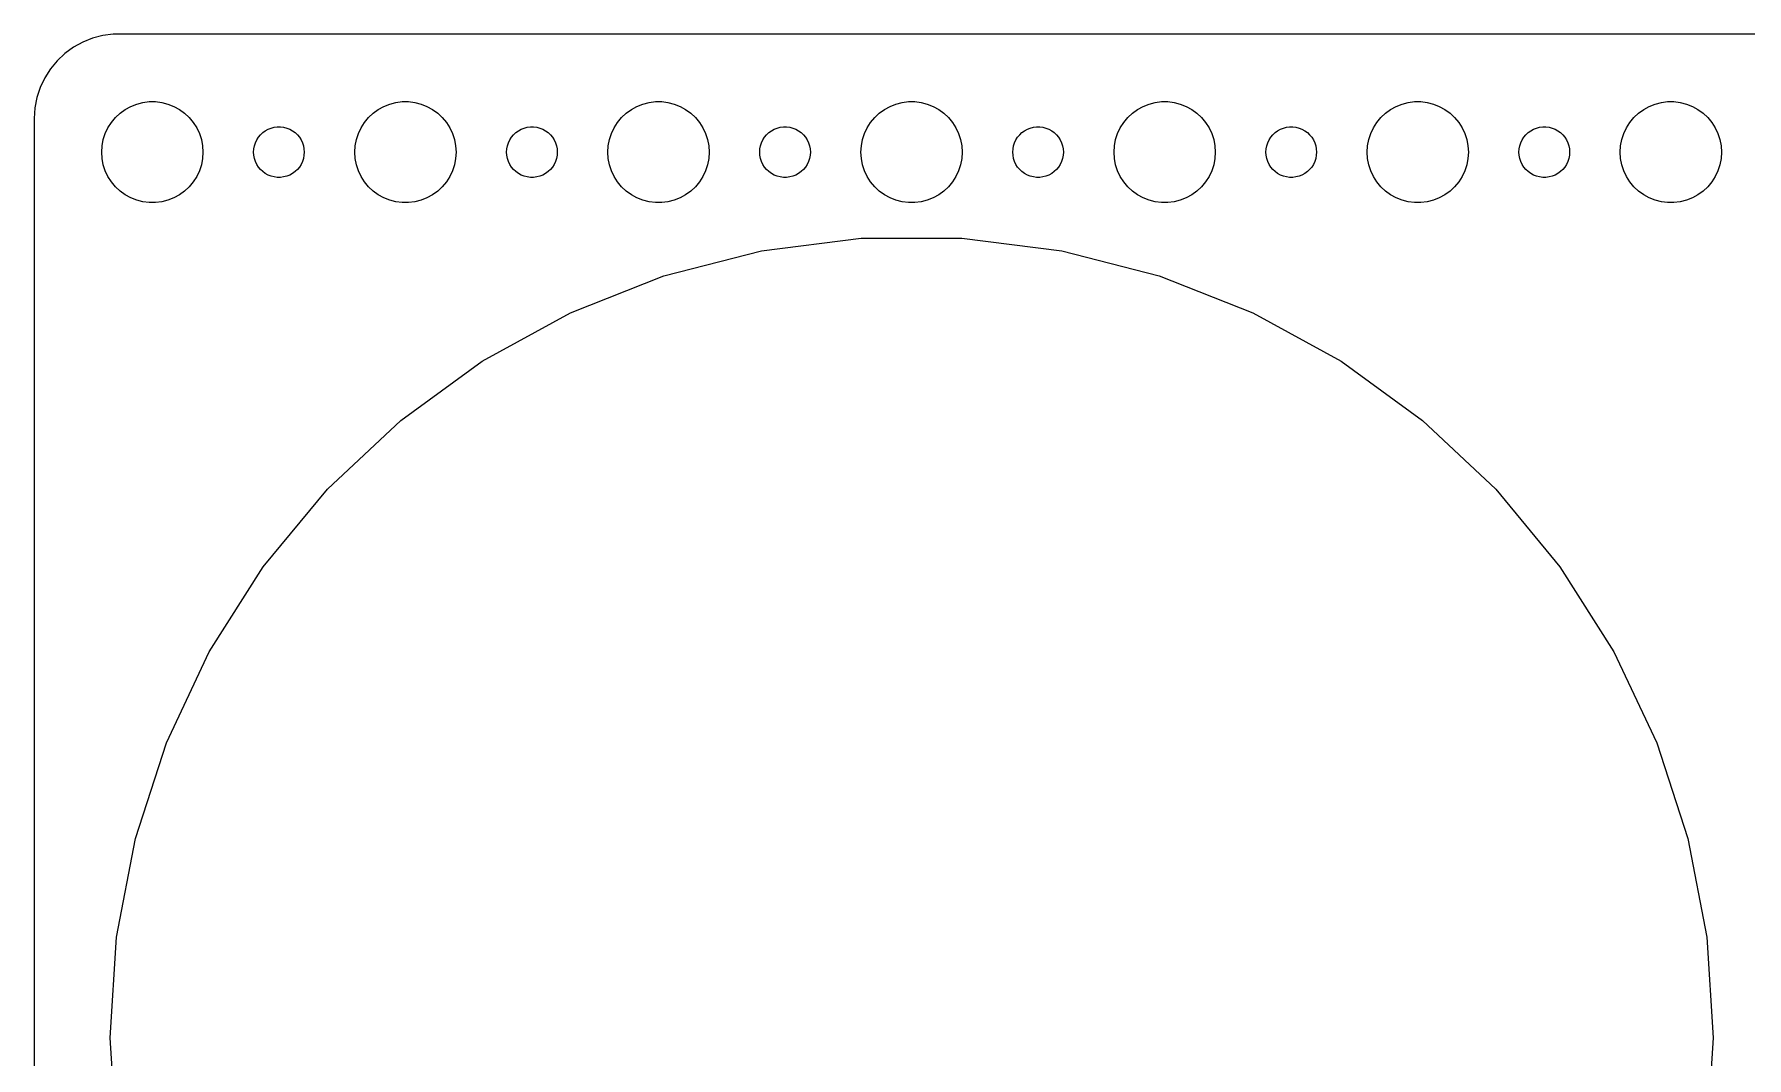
# Model space of a CAD drawing. Header units: metres. Extents: x -202 to 202, y -59 to 59.
# Drawn here: x -202 to -100.5, y -1.2 to 59.5 of the extents above; entities that cross this region are included whole.
import ezdxf

# ---------------------------------------------------------------- set-up
doc = ezdxf.new("R2010")
doc.units = ezdxf.units.M

msp = doc.modelspace()

# ---------------------------------------------------------------- linework, layer by layer
for p, q in [((-199.129, 59.0241), (-199.679, 58.7216)), ((-198.545, 59.2553), (-199.129, 59.0241)), ((-197.937, 59.4114), (-198.545, 59.2553)), ((-197.314, 59.4901), (-197.937, 59.4114)), ((197.314, 59.4901), (-197.314, 59.4901)), ((-200.645, 57.9227), (-201.045, 57.4389)), ((-200.187, 58.3526), (-200.645, 57.9227)), ((-199.679, 58.7216), (-200.187, 58.3526)), ((-201.382, 56.9088), (-201.649, 56.3406)), ((-201.045, 57.4389), (-201.382, 56.9088)), ((-201.649, 56.3406), (-201.843, 55.7434)), ((-201.961, 55.1267), (-202, 54.5)), ((-201.843, 55.7434), (-201.961, 55.1267)), ((-197.187, 54.5536), (-196.912, 54.8115)), ((-196.912, 54.8115), (-196.607, 55.033)), ((-196.607, 55.033), (-196.277, 55.2145)), ((-196.277, 55.2145), (-195.927, 55.3532)), ((-195.927, 55.3532), (-195.562, 55.4469)), ((-195.562, 55.4469), (-195.188, 55.4941)), ((-195.188, 55.4941), (-194.812, 55.4941)), ((-194.812, 55.4941), (-194.438, 55.4469)), ((-194.438, 55.4469), (-194.073, 55.3532)), ((-194.073, 55.3532), (-193.723, 55.2145)), ((-193.723, 55.2145), (-193.393, 55.033)), ((-193.393, 55.033), (-193.088, 54.8115)), ((-193.088, 54.8115), (-192.813, 54.5536)), ((-182.187, 54.5536), (-181.912, 54.8115)), ((-181.912, 54.8115), (-181.607, 55.033)), ((-181.607, 55.033), (-181.277, 55.2145)), ((-181.277, 55.2145), (-180.927, 55.3532)), ((-180.927, 55.3532), (-180.562, 55.4469)), ((-180.562, 55.4469), (-180.188, 55.4941)), ((-180.188, 55.4941), (-179.812, 55.4941)), ((-179.812, 55.4941), (-179.438, 55.4469)), ((-179.438, 55.4469), (-179.073, 55.3532)), ((-179.073, 55.3532), (-178.723, 55.2145)), ((-178.723, 55.2145), (-178.393, 55.033)), ((-178.393, 55.033), (-178.088, 54.8115)), ((-178.088, 54.8115), (-177.813, 54.5536)), ((-167.187, 54.5536), (-166.912, 54.8115)), ((-166.912, 54.8115), (-166.607, 55.033)), ((-166.607, 55.033), (-166.277, 55.2145)), ((-166.277, 55.2145), (-165.927, 55.3532)), ((-165.927, 55.3532), (-165.562, 55.4469)), ((-165.562, 55.4469), (-165.188, 55.4941)), ((-165.188, 55.4941), (-164.812, 55.4941)), ((-164.812, 55.4941), (-164.438, 55.4469)), ((-164.438, 55.4469), (-164.073, 55.3532)), ((-164.073, 55.3532), (-163.723, 55.2145)), ((-163.723, 55.2145), (-163.393, 55.033)), ((-163.393, 55.033), (-163.088, 54.8115)), ((-163.088, 54.8115), (-162.813, 54.5536)), ((-152.187, 54.5536), (-151.912, 54.8115)), ((-151.912, 54.8115), (-151.607, 55.033)), ((-151.607, 55.033), (-151.277, 55.2145)), ((-151.277, 55.2145), (-150.927, 55.3532)), ((-150.927, 55.3532), (-150.562, 55.4469)), ((-150.562, 55.4469), (-150.188, 55.4941)), ((-150.188, 55.4941), (-149.812, 55.4941)), ((-149.812, 55.4941), (-149.438, 55.4469)), ((-149.438, 55.4469), (-149.073, 55.3532)), ((-149.073, 55.3532), (-148.723, 55.2145)), ((-148.723, 55.2145), (-148.393, 55.033)), ((-148.393, 55.033), (-148.088, 54.8115)), ((-148.088, 54.8115), (-147.813, 54.5536)), ((-137.187, 54.5536), (-136.912, 54.8115)), ((-136.912, 54.8115), (-136.607, 55.033)), ((-136.607, 55.033), (-136.277, 55.2145)), ((-136.277, 55.2145), (-135.927, 55.3532)), ((-135.927, 55.3532), (-135.562, 55.4469)), ((-135.562, 55.4469), (-135.188, 55.4941)), ((-135.188, 55.4941), (-134.812, 55.4941)), ((-134.812, 55.4941), (-134.438, 55.4469)), ((-134.438, 55.4469), (-134.073, 55.3532)), ((-134.073, 55.3532), (-133.723, 55.2145)), ((-133.723, 55.2145), (-133.393, 55.033)), ((-133.393, 55.033), (-133.088, 54.8115)), ((-133.088, 54.8115), (-132.813, 54.5536)), ((-122.187, 54.5536), (-121.912, 54.8115)), ((-121.912, 54.8115), (-121.607, 55.033)), ((-121.607, 55.033), (-121.277, 55.2145)), ((-121.277, 55.2145), (-120.927, 55.3532)), ((-120.927, 55.3532), (-120.562, 55.4469)), ((-120.562, 55.4469), (-120.188, 55.4941)), ((-120.188, 55.4941), (-119.812, 55.4941)), ((-119.812, 55.4941), (-119.438, 55.4469)), ((-119.438, 55.4469), (-119.073, 55.3532)), ((-119.073, 55.3532), (-118.723, 55.2145)), ((-118.723, 55.2145), (-118.393, 55.033)), ((-118.393, 55.033), (-118.088, 54.8115)), ((-118.088, 54.8115), (-117.813, 54.5536)), ((-107.187, 54.5536), (-106.912, 54.8115)), ((-106.912, 54.8115), (-106.607, 55.033)), ((-106.607, 55.033), (-106.277, 55.2145)), ((-106.277, 55.2145), (-105.927, 55.3532)), ((-105.927, 55.3532), (-105.562, 55.4469)), ((-105.562, 55.4469), (-105.188, 55.4941)), ((-105.188, 55.4941), (-104.812, 55.4941)), ((-104.812, 55.4941), (-104.438, 55.4469)), ((-104.438, 55.4469), (-104.073, 55.3532)), ((-104.073, 55.3532), (-103.723, 55.2145)), ((-103.723, 55.2145), (-103.393, 55.033)), ((-103.393, 55.033), (-103.088, 54.8115)), ((-103.088, 54.8115), (-102.813, 54.5536)), ((-202, 54.5), (-202, -54.5)), ((-197.789, 53.6044), (-197.629, 53.9453)), ((-197.629, 53.9453), (-197.427, 54.2634)), ((-197.427, 54.2634), (-197.187, 54.5536)), ((-192.813, 54.5536), (-192.573, 54.2634)), ((-192.573, 54.2634), (-192.371, 53.9453)), ((-192.371, 53.9453), (-192.211, 53.6044)), ((-188.304, 53.7665), (-188.139, 53.8572)), ((-188.139, 53.8572), (-187.964, 53.9266)), ((-187.964, 53.9266), (-187.781, 53.9734)), ((-187.781, 53.9734), (-187.594, 53.997)), ((-187.594, 53.997), (-187.406, 53.997)), ((-187.406, 53.997), (-187.219, 53.9734)), ((-187.219, 53.9734), (-187.036, 53.9266)), ((-187.036, 53.9266), (-186.861, 53.8572)), ((-186.861, 53.8572), (-186.696, 53.7665)), ((-182.789, 53.6044), (-182.629, 53.9453)), ((-182.629, 53.9453), (-182.427, 54.2634)), ((-182.427, 54.2634), (-182.187, 54.5536)), ((-177.813, 54.5536), (-177.573, 54.2634)), ((-177.573, 54.2634), (-177.371, 53.9453)), ((-177.371, 53.9453), (-177.211, 53.6044)), ((-173.304, 53.7665), (-173.139, 53.8572)), ((-173.139, 53.8572), (-172.964, 53.9266)), ((-172.964, 53.9266), (-172.781, 53.9734)), ((-172.781, 53.9734), (-172.594, 53.997)), ((-172.594, 53.997), (-172.406, 53.997)), ((-172.406, 53.997), (-172.219, 53.9734)), ((-172.219, 53.9734), (-172.036, 53.9266)), ((-172.036, 53.9266), (-171.861, 53.8572)), ((-171.861, 53.8572), (-171.696, 53.7665)), ((-167.789, 53.6044), (-167.629, 53.9453)), ((-167.629, 53.9453), (-167.427, 54.2634)), ((-167.427, 54.2634), (-167.187, 54.5536)), ((-162.813, 54.5536), (-162.573, 54.2634)), ((-162.573, 54.2634), (-162.371, 53.9453)), ((-162.371, 53.9453), (-162.211, 53.6044)), ((-158.304, 53.7665), (-158.139, 53.8572)), ((-158.139, 53.8572), (-157.964, 53.9266)), ((-157.964, 53.9266), (-157.781, 53.9734)), ((-157.781, 53.9734), (-157.594, 53.997)), ((-157.594, 53.997), (-157.406, 53.997)), ((-157.406, 53.997), (-157.219, 53.9734)), ((-157.219, 53.9734), (-157.036, 53.9266)), ((-157.036, 53.9266), (-156.861, 53.8572)), ((-156.861, 53.8572), (-156.696, 53.7665)), ((-152.789, 53.6044), (-152.629, 53.9453)), ((-152.629, 53.9453), (-152.427, 54.2634)), ((-152.427, 54.2634), (-152.187, 54.5536)), ((-147.813, 54.5536), (-147.573, 54.2634)), ((-147.573, 54.2634), (-147.371, 53.9453)), ((-147.371, 53.9453), (-147.211, 53.6044)), ((-143.304, 53.7665), (-143.139, 53.8572)), ((-143.139, 53.8572), (-142.964, 53.9266)), ((-142.964, 53.9266), (-142.781, 53.9734)), ((-142.781, 53.9734), (-142.594, 53.997)), ((-142.594, 53.997), (-142.406, 53.997)), ((-142.406, 53.997), (-142.219, 53.9734)), ((-142.219, 53.9734), (-142.036, 53.9266)), ((-142.036, 53.9266), (-141.861, 53.8572)), ((-141.861, 53.8572), (-141.696, 53.7665)), ((-137.789, 53.6044), (-137.629, 53.9453)), ((-137.629, 53.9453), (-137.427, 54.2634)), ((-137.427, 54.2634), (-137.187, 54.5536)), ((-132.813, 54.5536), (-132.573, 54.2634)), ((-132.573, 54.2634), (-132.371, 53.9453)), ((-132.371, 53.9453), (-132.211, 53.6044)), ((-128.304, 53.7665), (-128.139, 53.8572)), ((-128.139, 53.8572), (-127.964, 53.9266)), ((-127.964, 53.9266), (-127.781, 53.9734)), ((-127.781, 53.9734), (-127.594, 53.997)), ((-127.594, 53.997), (-127.406, 53.997)), ((-127.406, 53.997), (-127.219, 53.9734)), ((-127.219, 53.9734), (-127.036, 53.9266)), ((-127.036, 53.9266), (-126.861, 53.8572)), ((-126.861, 53.8572), (-126.696, 53.7665)), ((-122.789, 53.6044), (-122.629, 53.9453)), ((-122.629, 53.9453), (-122.427, 54.2634)), ((-122.427, 54.2634), (-122.187, 54.5536)), ((-117.813, 54.5536), (-117.573, 54.2634)), ((-117.573, 54.2634), (-117.371, 53.9453)), ((-117.371, 53.9453), (-117.211, 53.6044)), ((-113.304, 53.7665), (-113.139, 53.8572)), ((-113.139, 53.8572), (-112.964, 53.9266)), ((-112.964, 53.9266), (-112.781, 53.9734)), ((-112.781, 53.9734), (-112.594, 53.997)), ((-112.594, 53.997), (-112.406, 53.997)), ((-112.406, 53.997), (-112.219, 53.9734)), ((-112.219, 53.9734), (-112.036, 53.9266)), ((-112.036, 53.9266), (-111.861, 53.8572)), ((-111.861, 53.8572), (-111.696, 53.7665)), ((-107.789, 53.6044), (-107.629, 53.9453)), ((-107.629, 53.9453), (-107.427, 54.2634)), ((-107.427, 54.2634), (-107.187, 54.5536)), ((-102.813, 54.5536), (-102.573, 54.2634)), ((-102.573, 54.2634), (-102.371, 53.9453)), ((-102.371, 53.9453), (-102.211, 53.6044)), ((-198, 52.5), (-197.976, 52.876)), ((-197.976, 52.876), (-197.906, 53.2461)), ((-197.906, 53.2461), (-197.789, 53.6044)), ((-192.211, 53.6044), (-192.094, 53.2461)), ((-192.094, 53.2461), (-192.024, 52.876)), ((-192.024, 52.876), (-192, 52.5)), ((-188.988, 52.688), (-188.953, 52.873)), ((-188.953, 52.873), (-188.895, 53.0522)), ((-188.895, 53.0522), (-188.814, 53.2226)), ((-188.814, 53.2226), (-188.714, 53.3817)), ((-188.714, 53.3817), (-188.593, 53.5268)), ((-188.593, 53.5268), (-188.456, 53.6558)), ((-188.456, 53.6558), (-188.304, 53.7665)), ((-186.696, 53.7665), (-186.544, 53.6558)), ((-186.544, 53.6558), (-186.407, 53.5268)), ((-186.407, 53.5268), (-186.286, 53.3817)), ((-186.286, 53.3817), (-186.186, 53.2226)), ((-186.186, 53.2226), (-186.105, 53.0522)), ((-186.105, 53.0522), (-186.047, 52.873)), ((-186.047, 52.873), (-186.012, 52.688)), ((-183, 52.5), (-182.976, 52.876)), ((-182.976, 52.876), (-182.906, 53.2461)), ((-182.906, 53.2461), (-182.789, 53.6044)), ((-177.211, 53.6044), (-177.094, 53.2461)), ((-177.094, 53.2461), (-177.024, 52.876)), ((-177.024, 52.876), (-177, 52.5)), ((-173.988, 52.688), (-173.953, 52.873)), ((-173.953, 52.873), (-173.895, 53.0522)), ((-173.895, 53.0522), (-173.814, 53.2226)), ((-173.814, 53.2226), (-173.714, 53.3817)), ((-173.714, 53.3817), (-173.593, 53.5268)), ((-173.593, 53.5268), (-173.456, 53.6558)), ((-173.456, 53.6558), (-173.304, 53.7665)), ((-171.696, 53.7665), (-171.544, 53.6558)), ((-171.544, 53.6558), (-171.407, 53.5268)), ((-171.407, 53.5268), (-171.286, 53.3817)), ((-171.286, 53.3817), (-171.186, 53.2226)), ((-171.186, 53.2226), (-171.105, 53.0522)), ((-171.105, 53.0522), (-171.047, 52.873)), ((-171.047, 52.873), (-171.012, 52.688)), ((-168, 52.5), (-167.976, 52.876)), ((-167.976, 52.876), (-167.906, 53.2461)), ((-167.906, 53.2461), (-167.789, 53.6044)), ((-162.211, 53.6044), (-162.094, 53.2461)), ((-162.094, 53.2461), (-162.024, 52.876)), ((-162.024, 52.876), (-162, 52.5)), ((-158.988, 52.688), (-158.953, 52.873)), ((-158.953, 52.873), (-158.895, 53.0522)), ((-158.895, 53.0522), (-158.814, 53.2226)), ((-158.814, 53.2226), (-158.714, 53.3817)), ((-158.714, 53.3817), (-158.593, 53.5268)), ((-158.593, 53.5268), (-158.456, 53.6558)), ((-158.456, 53.6558), (-158.304, 53.7665)), ((-156.696, 53.7665), (-156.544, 53.6558)), ((-156.544, 53.6558), (-156.407, 53.5268)), ((-156.407, 53.5268), (-156.286, 53.3817)), ((-156.286, 53.3817), (-156.186, 53.2226)), ((-156.186, 53.2226), (-156.105, 53.0522)), ((-156.105, 53.0522), (-156.047, 52.873)), ((-156.047, 52.873), (-156.012, 52.688)), ((-153, 52.5), (-152.976, 52.876)), ((-152.976, 52.876), (-152.906, 53.2461)), ((-152.906, 53.2461), (-152.789, 53.6044)), ((-147.211, 53.6044), (-147.094, 53.2461)), ((-147.094, 53.2461), (-147.024, 52.876)), ((-147.024, 52.876), (-147, 52.5)), ((-143.988, 52.688), (-143.953, 52.873)), ((-143.953, 52.873), (-143.895, 53.0522)), ((-143.895, 53.0522), (-143.814, 53.2226)), ((-143.814, 53.2226), (-143.714, 53.3817)), ((-143.714, 53.3817), (-143.593, 53.5268)), ((-143.593, 53.5268), (-143.456, 53.6558)), ((-143.456, 53.6558), (-143.304, 53.7665)), ((-141.696, 53.7665), (-141.544, 53.6558)), ((-141.544, 53.6558), (-141.407, 53.5268)), ((-141.407, 53.5268), (-141.286, 53.3817)), ((-141.286, 53.3817), (-141.186, 53.2226)), ((-141.186, 53.2226), (-141.105, 53.0522)), ((-141.105, 53.0522), (-141.047, 52.873)), ((-141.047, 52.873), (-141.012, 52.688)), ((-138, 52.5), (-137.976, 52.876)), ((-137.976, 52.876), (-137.906, 53.2461)), ((-137.906, 53.2461), (-137.789, 53.6044)), ((-132.211, 53.6044), (-132.094, 53.2461)), ((-132.094, 53.2461), (-132.024, 52.876)), ((-132.024, 52.876), (-132, 52.5)), ((-128.988, 52.688), (-128.953, 52.873)), ((-128.953, 52.873), (-128.895, 53.0522)), ((-128.895, 53.0522), (-128.814, 53.2226)), ((-128.814, 53.2226), (-128.714, 53.3817)), ((-128.714, 53.3817), (-128.593, 53.5268)), ((-128.593, 53.5268), (-128.456, 53.6558)), ((-128.456, 53.6558), (-128.304, 53.7665)), ((-126.696, 53.7665), (-126.544, 53.6558)), ((-126.544, 53.6558), (-126.407, 53.5268)), ((-126.407, 53.5268), (-126.286, 53.3817)), ((-126.286, 53.3817), (-126.186, 53.2226)), ((-126.186, 53.2226), (-126.105, 53.0522)), ((-126.105, 53.0522), (-126.047, 52.873)), ((-126.047, 52.873), (-126.012, 52.688)), ((-123, 52.5), (-122.976, 52.876)), ((-122.976, 52.876), (-122.906, 53.2461)), ((-122.906, 53.2461), (-122.789, 53.6044)), ((-117.211, 53.6044), (-117.094, 53.2461)), ((-117.094, 53.2461), (-117.024, 52.876)), ((-117.024, 52.876), (-117, 52.5)), ((-113.988, 52.688), (-113.953, 52.873)), ((-113.953, 52.873), (-113.895, 53.0522)), ((-113.895, 53.0522), (-113.814, 53.2226)), ((-113.814, 53.2226), (-113.714, 53.3817)), ((-113.714, 53.3817), (-113.593, 53.5268)), ((-113.593, 53.5268), (-113.456, 53.6558)), ((-113.456, 53.6558), (-113.304, 53.7665)), ((-111.696, 53.7665), (-111.544, 53.6558)), ((-111.544, 53.6558), (-111.407, 53.5268)), ((-111.407, 53.5268), (-111.286, 53.3817)), ((-111.286, 53.3817), (-111.186, 53.2226)), ((-111.186, 53.2226), (-111.105, 53.0522)), ((-111.105, 53.0522), (-111.047, 52.873)), ((-111.047, 52.873), (-111.012, 52.688)), ((-108, 52.5), (-107.976, 52.876)), ((-107.976, 52.876), (-107.906, 53.2461)), ((-107.906, 53.2461), (-107.789, 53.6044)), ((-102.211, 53.6044), (-102.094, 53.2461)), ((-102.094, 53.2461), (-102.024, 52.876)), ((-102.024, 52.876), (-102, 52.5)), ((-197.976, 52.124), (-198, 52.5)), ((-197.906, 51.7539), (-197.976, 52.124)), ((-192.024, 52.124), (-192.094, 51.7539)), ((-192, 52.5), (-192.024, 52.124)), ((-189, 52.5), (-188.988, 52.688)), ((-188.988, 52.312), (-189, 52.5)), ((-188.953, 52.127), (-188.988, 52.312)), ((-188.895, 51.9478), (-188.953, 52.127)), ((-188.814, 51.7774), (-188.895, 51.9478)), ((-188.714, 51.6183), (-188.814, 51.7774)), ((-186.186, 51.7774), (-186.286, 51.6183)), ((-186.105, 51.9478), (-186.186, 51.7774)), ((-186.047, 52.127), (-186.105, 51.9478)), ((-186.012, 52.312), (-186.047, 52.127)), ((-186.012, 52.688), (-186, 52.5)), ((-186, 52.5), (-186.012, 52.312)), ((-182.976, 52.124), (-183, 52.5)), ((-182.906, 51.7539), (-182.976, 52.124)), ((-177.024, 52.124), (-177.094, 51.7539)), ((-177, 52.5), (-177.024, 52.124)), ((-174, 52.5), (-173.988, 52.688)), ((-173.988, 52.312), (-174, 52.5)), ((-173.953, 52.127), (-173.988, 52.312)), ((-173.895, 51.9478), (-173.953, 52.127)), ((-173.814, 51.7774), (-173.895, 51.9478)), ((-173.714, 51.6183), (-173.814, 51.7774)), ((-171.186, 51.7774), (-171.286, 51.6183)), ((-171.105, 51.9478), (-171.186, 51.7774)), ((-171.047, 52.127), (-171.105, 51.9478)), ((-171.012, 52.312), (-171.047, 52.127)), ((-171.012, 52.688), (-171, 52.5)), ((-171, 52.5), (-171.012, 52.312)), ((-167.976, 52.124), (-168, 52.5)), ((-167.906, 51.7539), (-167.976, 52.124)), ((-162.024, 52.124), (-162.094, 51.7539)), ((-162, 52.5), (-162.024, 52.124)), ((-159, 52.5), (-158.988, 52.688)), ((-158.988, 52.312), (-159, 52.5)), ((-158.953, 52.127), (-158.988, 52.312)), ((-158.895, 51.9478), (-158.953, 52.127)), ((-158.814, 51.7774), (-158.895, 51.9478)), ((-158.714, 51.6183), (-158.814, 51.7774)), ((-156.186, 51.7774), (-156.286, 51.6183)), ((-156.105, 51.9478), (-156.186, 51.7774)), ((-156.047, 52.127), (-156.105, 51.9478)), ((-156.012, 52.312), (-156.047, 52.127)), ((-156.012, 52.688), (-156, 52.5)), ((-156, 52.5), (-156.012, 52.312)), ((-152.976, 52.124), (-153, 52.5)), ((-152.906, 51.7539), (-152.976, 52.124)), ((-147.024, 52.124), (-147.094, 51.7539)), ((-147, 52.5), (-147.024, 52.124)), ((-144, 52.5), (-143.988, 52.688)), ((-143.988, 52.312), (-144, 52.5)), ((-143.953, 52.127), (-143.988, 52.312)), ((-143.895, 51.9478), (-143.953, 52.127)), ((-143.814, 51.7774), (-143.895, 51.9478)), ((-143.714, 51.6183), (-143.814, 51.7774)), ((-141.186, 51.7774), (-141.286, 51.6183)), ((-141.105, 51.9478), (-141.186, 51.7774)), ((-141.047, 52.127), (-141.105, 51.9478)), ((-141.012, 52.312), (-141.047, 52.127)), ((-141.012, 52.688), (-141, 52.5)), ((-141, 52.5), (-141.012, 52.312)), ((-137.976, 52.124), (-138, 52.5)), ((-137.906, 51.7539), (-137.976, 52.124)), ((-132.024, 52.124), (-132.094, 51.7539)), ((-132, 52.5), (-132.024, 52.124)), ((-129, 52.5), (-128.988, 52.688)), ((-128.988, 52.312), (-129, 52.5)), ((-128.953, 52.127), (-128.988, 52.312)), ((-128.895, 51.9478), (-128.953, 52.127)), ((-128.814, 51.7774), (-128.895, 51.9478)), ((-128.714, 51.6183), (-128.814, 51.7774)), ((-126.186, 51.7774), (-126.286, 51.6183)), ((-126.105, 51.9478), (-126.186, 51.7774)), ((-126.047, 52.127), (-126.105, 51.9478)), ((-126.012, 52.312), (-126.047, 52.127)), ((-126.012, 52.688), (-126, 52.5)), ((-126, 52.5), (-126.012, 52.312)), ((-122.976, 52.124), (-123, 52.5)), ((-122.906, 51.7539), (-122.976, 52.124)), ((-117.024, 52.124), (-117.094, 51.7539)), ((-117, 52.5), (-117.024, 52.124)), ((-114, 52.5), (-113.988, 52.688)), ((-113.988, 52.312), (-114, 52.5)), ((-113.953, 52.127), (-113.988, 52.312)), ((-113.895, 51.9478), (-113.953, 52.127)), ((-113.814, 51.7774), (-113.895, 51.9478)), ((-113.714, 51.6183), (-113.814, 51.7774)), ((-111.186, 51.7774), (-111.286, 51.6183)), ((-111.105, 51.9478), (-111.186, 51.7774)), ((-111.047, 52.127), (-111.105, 51.9478)), ((-111.012, 52.312), (-111.047, 52.127)), ((-111.012, 52.688), (-111, 52.5)), ((-111, 52.5), (-111.012, 52.312)), ((-107.976, 52.124), (-108, 52.5)), ((-107.906, 51.7539), (-107.976, 52.124)), ((-102.024, 52.124), (-102.094, 51.7539)), ((-102, 52.5), (-102.024, 52.124)), ((-197.789, 51.3956), (-197.906, 51.7539)), ((-197.629, 51.0547), (-197.789, 51.3956)), ((-197.427, 50.7366), (-197.629, 51.0547)), ((-192.371, 51.0547), (-192.573, 50.7366)), ((-192.211, 51.3956), (-192.371, 51.0547)), ((-192.094, 51.7539), (-192.211, 51.3956)), ((-188.593, 51.4732), (-188.714, 51.6183)), ((-188.456, 51.3442), (-188.593, 51.4732)), ((-188.304, 51.2335), (-188.456, 51.3442)), ((-188.139, 51.1428), (-188.304, 51.2335)), ((-187.964, 51.0734), (-188.139, 51.1428)), ((-187.781, 51.0266), (-187.964, 51.0734)), ((-187.594, 51.003), (-187.781, 51.0266)), ((-187.406, 51.003), (-187.594, 51.003)), ((-187.219, 51.0266), (-187.406, 51.003)), ((-187.036, 51.0734), (-187.219, 51.0266)), ((-186.861, 51.1428), (-187.036, 51.0734)), ((-186.696, 51.2335), (-186.861, 51.1428)), ((-186.544, 51.3442), (-186.696, 51.2335)), ((-186.407, 51.4732), (-186.544, 51.3442)), ((-186.286, 51.6183), (-186.407, 51.4732)), ((-182.789, 51.3956), (-182.906, 51.7539)), ((-182.629, 51.0547), (-182.789, 51.3956)), ((-182.427, 50.7366), (-182.629, 51.0547)), ((-177.371, 51.0547), (-177.573, 50.7366)), ((-177.211, 51.3956), (-177.371, 51.0547)), ((-177.094, 51.7539), (-177.211, 51.3956)), ((-173.593, 51.4732), (-173.714, 51.6183)), ((-173.456, 51.3442), (-173.593, 51.4732)), ((-173.304, 51.2335), (-173.456, 51.3442)), ((-173.139, 51.1428), (-173.304, 51.2335)), ((-172.964, 51.0734), (-173.139, 51.1428)), ((-172.781, 51.0266), (-172.964, 51.0734)), ((-172.594, 51.003), (-172.781, 51.0266)), ((-172.406, 51.003), (-172.594, 51.003)), ((-172.219, 51.0266), (-172.406, 51.003)), ((-172.036, 51.0734), (-172.219, 51.0266)), ((-171.861, 51.1428), (-172.036, 51.0734)), ((-171.696, 51.2335), (-171.861, 51.1428)), ((-171.544, 51.3442), (-171.696, 51.2335)), ((-171.407, 51.4732), (-171.544, 51.3442)), ((-171.286, 51.6183), (-171.407, 51.4732)), ((-167.789, 51.3956), (-167.906, 51.7539)), ((-167.629, 51.0547), (-167.789, 51.3956)), ((-167.427, 50.7366), (-167.629, 51.0547)), ((-162.371, 51.0547), (-162.573, 50.7366)), ((-162.211, 51.3956), (-162.371, 51.0547)), ((-162.094, 51.7539), (-162.211, 51.3956)), ((-158.593, 51.4732), (-158.714, 51.6183)), ((-158.456, 51.3442), (-158.593, 51.4732)), ((-158.304, 51.2335), (-158.456, 51.3442)), ((-158.139, 51.1428), (-158.304, 51.2335)), ((-157.964, 51.0734), (-158.139, 51.1428)), ((-157.781, 51.0266), (-157.964, 51.0734)), ((-157.594, 51.003), (-157.781, 51.0266)), ((-157.406, 51.003), (-157.594, 51.003)), ((-157.219, 51.0266), (-157.406, 51.003)), ((-157.036, 51.0734), (-157.219, 51.0266)), ((-156.861, 51.1428), (-157.036, 51.0734)), ((-156.696, 51.2335), (-156.861, 51.1428)), ((-156.544, 51.3442), (-156.696, 51.2335)), ((-156.407, 51.4732), (-156.544, 51.3442)), ((-156.286, 51.6183), (-156.407, 51.4732)), ((-152.789, 51.3956), (-152.906, 51.7539)), ((-152.629, 51.0547), (-152.789, 51.3956)), ((-152.427, 50.7366), (-152.629, 51.0547)), ((-147.371, 51.0547), (-147.573, 50.7366)), ((-147.211, 51.3956), (-147.371, 51.0547)), ((-147.094, 51.7539), (-147.211, 51.3956)), ((-143.593, 51.4732), (-143.714, 51.6183)), ((-143.456, 51.3442), (-143.593, 51.4732)), ((-143.304, 51.2335), (-143.456, 51.3442)), ((-143.139, 51.1428), (-143.304, 51.2335)), ((-142.964, 51.0734), (-143.139, 51.1428)), ((-142.781, 51.0266), (-142.964, 51.0734)), ((-142.594, 51.003), (-142.781, 51.0266)), ((-142.406, 51.003), (-142.594, 51.003)), ((-142.219, 51.0266), (-142.406, 51.003)), ((-142.036, 51.0734), (-142.219, 51.0266)), ((-141.861, 51.1428), (-142.036, 51.0734)), ((-141.696, 51.2335), (-141.861, 51.1428)), ((-141.544, 51.3442), (-141.696, 51.2335)), ((-141.407, 51.4732), (-141.544, 51.3442)), ((-141.286, 51.6183), (-141.407, 51.4732)), ((-137.789, 51.3956), (-137.906, 51.7539)), ((-137.629, 51.0547), (-137.789, 51.3956)), ((-137.427, 50.7366), (-137.629, 51.0547)), ((-132.371, 51.0547), (-132.573, 50.7366)), ((-132.211, 51.3956), (-132.371, 51.0547)), ((-132.094, 51.7539), (-132.211, 51.3956)), ((-128.593, 51.4732), (-128.714, 51.6183)), ((-128.456, 51.3442), (-128.593, 51.4732)), ((-128.304, 51.2335), (-128.456, 51.3442)), ((-128.139, 51.1428), (-128.304, 51.2335)), ((-127.964, 51.0734), (-128.139, 51.1428)), ((-127.781, 51.0266), (-127.964, 51.0734)), ((-127.594, 51.003), (-127.781, 51.0266)), ((-127.406, 51.003), (-127.594, 51.003)), ((-127.219, 51.0266), (-127.406, 51.003)), ((-127.036, 51.0734), (-127.219, 51.0266)), ((-126.861, 51.1428), (-127.036, 51.0734)), ((-126.696, 51.2335), (-126.861, 51.1428)), ((-126.544, 51.3442), (-126.696, 51.2335)), ((-126.407, 51.4732), (-126.544, 51.3442)), ((-126.286, 51.6183), (-126.407, 51.4732)), ((-122.789, 51.3956), (-122.906, 51.7539)), ((-122.629, 51.0547), (-122.789, 51.3956)), ((-122.427, 50.7366), (-122.629, 51.0547)), ((-117.371, 51.0547), (-117.573, 50.7366)), ((-117.211, 51.3956), (-117.371, 51.0547)), ((-117.094, 51.7539), (-117.211, 51.3956)), ((-113.593, 51.4732), (-113.714, 51.6183)), ((-113.456, 51.3442), (-113.593, 51.4732)), ((-113.304, 51.2335), (-113.456, 51.3442)), ((-113.139, 51.1428), (-113.304, 51.2335)), ((-112.964, 51.0734), (-113.139, 51.1428)), ((-112.781, 51.0266), (-112.964, 51.0734)), ((-112.594, 51.003), (-112.781, 51.0266)), ((-112.406, 51.003), (-112.594, 51.003)), ((-112.219, 51.0266), (-112.406, 51.003)), ((-112.036, 51.0734), (-112.219, 51.0266)), ((-111.861, 51.1428), (-112.036, 51.0734)), ((-111.696, 51.2335), (-111.861, 51.1428)), ((-111.544, 51.3442), (-111.696, 51.2335)), ((-111.407, 51.4732), (-111.544, 51.3442)), ((-111.286, 51.6183), (-111.407, 51.4732)), ((-107.789, 51.3956), (-107.906, 51.7539)), ((-107.629, 51.0547), (-107.789, 51.3956)), ((-107.427, 50.7366), (-107.629, 51.0547)), ((-102.371, 51.0547), (-102.573, 50.7366)), ((-102.211, 51.3956), (-102.371, 51.0547)), ((-102.094, 51.7539), (-102.211, 51.3956)), ((-197.187, 50.4464), (-197.427, 50.7366)), ((-196.912, 50.1885), (-197.187, 50.4464)), ((-196.607, 49.967), (-196.912, 50.1885)), ((-196.277, 49.7855), (-196.607, 49.967)), ((-195.927, 49.6468), (-196.277, 49.7855)), ((-193.723, 49.7855), (-194.073, 49.6468)), ((-193.393, 49.967), (-193.723, 49.7855)), ((-193.088, 50.1885), (-193.393, 49.967)), ((-192.813, 50.4464), (-193.088, 50.1885)), ((-192.573, 50.7366), (-192.813, 50.4464)), ((-182.187, 50.4464), (-182.427, 50.7366)), ((-181.912, 50.1885), (-182.187, 50.4464)), ((-181.607, 49.967), (-181.912, 50.1885)), ((-181.277, 49.7855), (-181.607, 49.967)), ((-180.927, 49.6468), (-181.277, 49.7855)), ((-178.723, 49.7855), (-179.073, 49.6468)), ((-178.393, 49.967), (-178.723, 49.7855)), ((-178.088, 50.1885), (-178.393, 49.967)), ((-177.813, 50.4464), (-178.088, 50.1885)), ((-177.573, 50.7366), (-177.813, 50.4464)), ((-167.187, 50.4464), (-167.427, 50.7366)), ((-166.912, 50.1885), (-167.187, 50.4464)), ((-166.607, 49.967), (-166.912, 50.1885)), ((-166.277, 49.7855), (-166.607, 49.967)), ((-165.927, 49.6468), (-166.277, 49.7855)), ((-163.723, 49.7855), (-164.073, 49.6468)), ((-163.393, 49.967), (-163.723, 49.7855)), ((-163.088, 50.1885), (-163.393, 49.967)), ((-162.813, 50.4464), (-163.088, 50.1885)), ((-162.573, 50.7366), (-162.813, 50.4464)), ((-152.187, 50.4464), (-152.427, 50.7366)), ((-151.912, 50.1885), (-152.187, 50.4464)), ((-151.607, 49.967), (-151.912, 50.1885)), ((-151.277, 49.7855), (-151.607, 49.967)), ((-150.927, 49.6468), (-151.277, 49.7855)), ((-148.723, 49.7855), (-149.073, 49.6468)), ((-148.393, 49.967), (-148.723, 49.7855)), ((-148.088, 50.1885), (-148.393, 49.967)), ((-147.813, 50.4464), (-148.088, 50.1885)), ((-147.573, 50.7366), (-147.813, 50.4464)), ((-137.187, 50.4464), (-137.427, 50.7366)), ((-136.912, 50.1885), (-137.187, 50.4464)), ((-136.607, 49.967), (-136.912, 50.1885)), ((-136.277, 49.7855), (-136.607, 49.967)), ((-135.927, 49.6468), (-136.277, 49.7855)), ((-133.723, 49.7855), (-134.073, 49.6468)), ((-133.393, 49.967), (-133.723, 49.7855)), ((-133.088, 50.1885), (-133.393, 49.967)), ((-132.813, 50.4464), (-133.088, 50.1885)), ((-132.573, 50.7366), (-132.813, 50.4464)), ((-122.187, 50.4464), (-122.427, 50.7366)), ((-121.912, 50.1885), (-122.187, 50.4464)), ((-121.607, 49.967), (-121.912, 50.1885)), ((-121.277, 49.7855), (-121.607, 49.967)), ((-120.927, 49.6468), (-121.277, 49.7855)), ((-118.723, 49.7855), (-119.073, 49.6468)), ((-118.393, 49.967), (-118.723, 49.7855)), ((-118.088, 50.1885), (-118.393, 49.967)), ((-117.813, 50.4464), (-118.088, 50.1885)), ((-117.573, 50.7366), (-117.813, 50.4464)), ((-107.187, 50.4464), (-107.427, 50.7366)), ((-106.912, 50.1885), (-107.187, 50.4464)), ((-106.607, 49.967), (-106.912, 50.1885)), ((-106.277, 49.7855), (-106.607, 49.967)), ((-105.927, 49.6468), (-106.277, 49.7855)), ((-103.723, 49.7855), (-104.073, 49.6468)), ((-103.393, 49.967), (-103.723, 49.7855)), ((-103.088, 50.1885), (-103.393, 49.967)), ((-102.813, 50.4464), (-103.088, 50.1885)), ((-102.573, 50.7366), (-102.813, 50.4464)), ((-195.562, 49.5531), (-195.927, 49.6468)), ((-195.188, 49.5059), (-195.562, 49.5531)), ((-194.812, 49.5059), (-195.188, 49.5059)), ((-194.438, 49.5531), (-194.812, 49.5059)), ((-194.073, 49.6468), (-194.438, 49.5531)), ((-180.562, 49.5531), (-180.927, 49.6468)), ((-180.188, 49.5059), (-180.562, 49.5531)), ((-179.812, 49.5059), (-180.188, 49.5059)), ((-179.438, 49.5531), (-179.812, 49.5059)), ((-179.073, 49.6468), (-179.438, 49.5531)), ((-165.562, 49.5531), (-165.927, 49.6468)), ((-165.188, 49.5059), (-165.562, 49.5531)), ((-164.812, 49.5059), (-165.188, 49.5059)), ((-164.438, 49.5531), (-164.812, 49.5059)), ((-164.073, 49.6468), (-164.438, 49.5531)), ((-150.562, 49.5531), (-150.927, 49.6468)), ((-150.188, 49.5059), (-150.562, 49.5531)), ((-149.812, 49.5059), (-150.188, 49.5059)), ((-149.438, 49.5531), (-149.812, 49.5059)), ((-149.073, 49.6468), (-149.438, 49.5531)), ((-135.562, 49.5531), (-135.927, 49.6468)), ((-135.188, 49.5059), (-135.562, 49.5531)), ((-134.812, 49.5059), (-135.188, 49.5059)), ((-134.438, 49.5531), (-134.812, 49.5059)), ((-134.073, 49.6468), (-134.438, 49.5531)), ((-120.562, 49.5531), (-120.927, 49.6468)), ((-120.188, 49.5059), (-120.562, 49.5531)), ((-119.812, 49.5059), (-120.188, 49.5059)), ((-119.438, 49.5531), (-119.812, 49.5059)), ((-119.073, 49.6468), (-119.438, 49.5531)), ((-105.562, 49.5531), (-105.927, 49.6468)), ((-105.188, 49.5059), (-105.562, 49.5531)), ((-104.812, 49.5059), (-105.188, 49.5059)), ((-104.438, 49.5531), (-104.812, 49.5059)), ((-104.073, 49.6468), (-104.438, 49.5531)), ((-158.901, 46.6586), (-152.983, 47.4063)), ((-152.983, 47.4063), (-147.017, 47.4063)), ((-147.017, 47.4063), (-141.099, 46.6586)), ((-164.678, 45.1752), (-158.901, 46.6586)), ((-141.099, 46.6586), (-135.322, 45.1752)), ((-170.225, 42.9793), (-164.678, 45.1752)), ((-135.322, 45.1752), (-129.775, 42.9793)), ((-175.452, 40.1056), (-170.225, 42.9793)), ((-129.775, 42.9793), (-124.548, 40.1056)), ((-180.278, 36.5994), (-175.452, 40.1056)), ((-124.548, 40.1056), (-119.722, 36.5994)), ((-184.626, 32.516), (-180.278, 36.5994)), ((-119.722, 36.5994), (-115.374, 32.516)), ((-188.428, 27.9198), (-184.626, 32.516)), ((-115.374, 32.516), (-111.572, 27.9198)), ((-191.625, 22.8833), (-188.428, 27.9198)), ((-111.572, 27.9198), (-108.375, 22.8833)), ((-194.164, 17.4859), (-191.625, 22.8833)), ((-108.375, 22.8833), (-105.836, 17.4859)), ((-196.008, 11.8128), (-194.164, 17.4859)), ((-105.836, 17.4859), (-103.992, 11.8128)), ((-197.125, 5.95332), (-196.008, 11.8128)), ((-103.992, 11.8128), (-102.875, 5.95332)), ((-197.5, 0), (-197.125, 5.95332)), ((-102.875, 5.95332), (-102.5, 0)), ((-197.125, -5.95332), (-197.5, 0)), ((-102.5, 0), (-102.875, -5.95332))]:
    msp.add_line(p, q)

doc.saveas('drawing.dxf')
